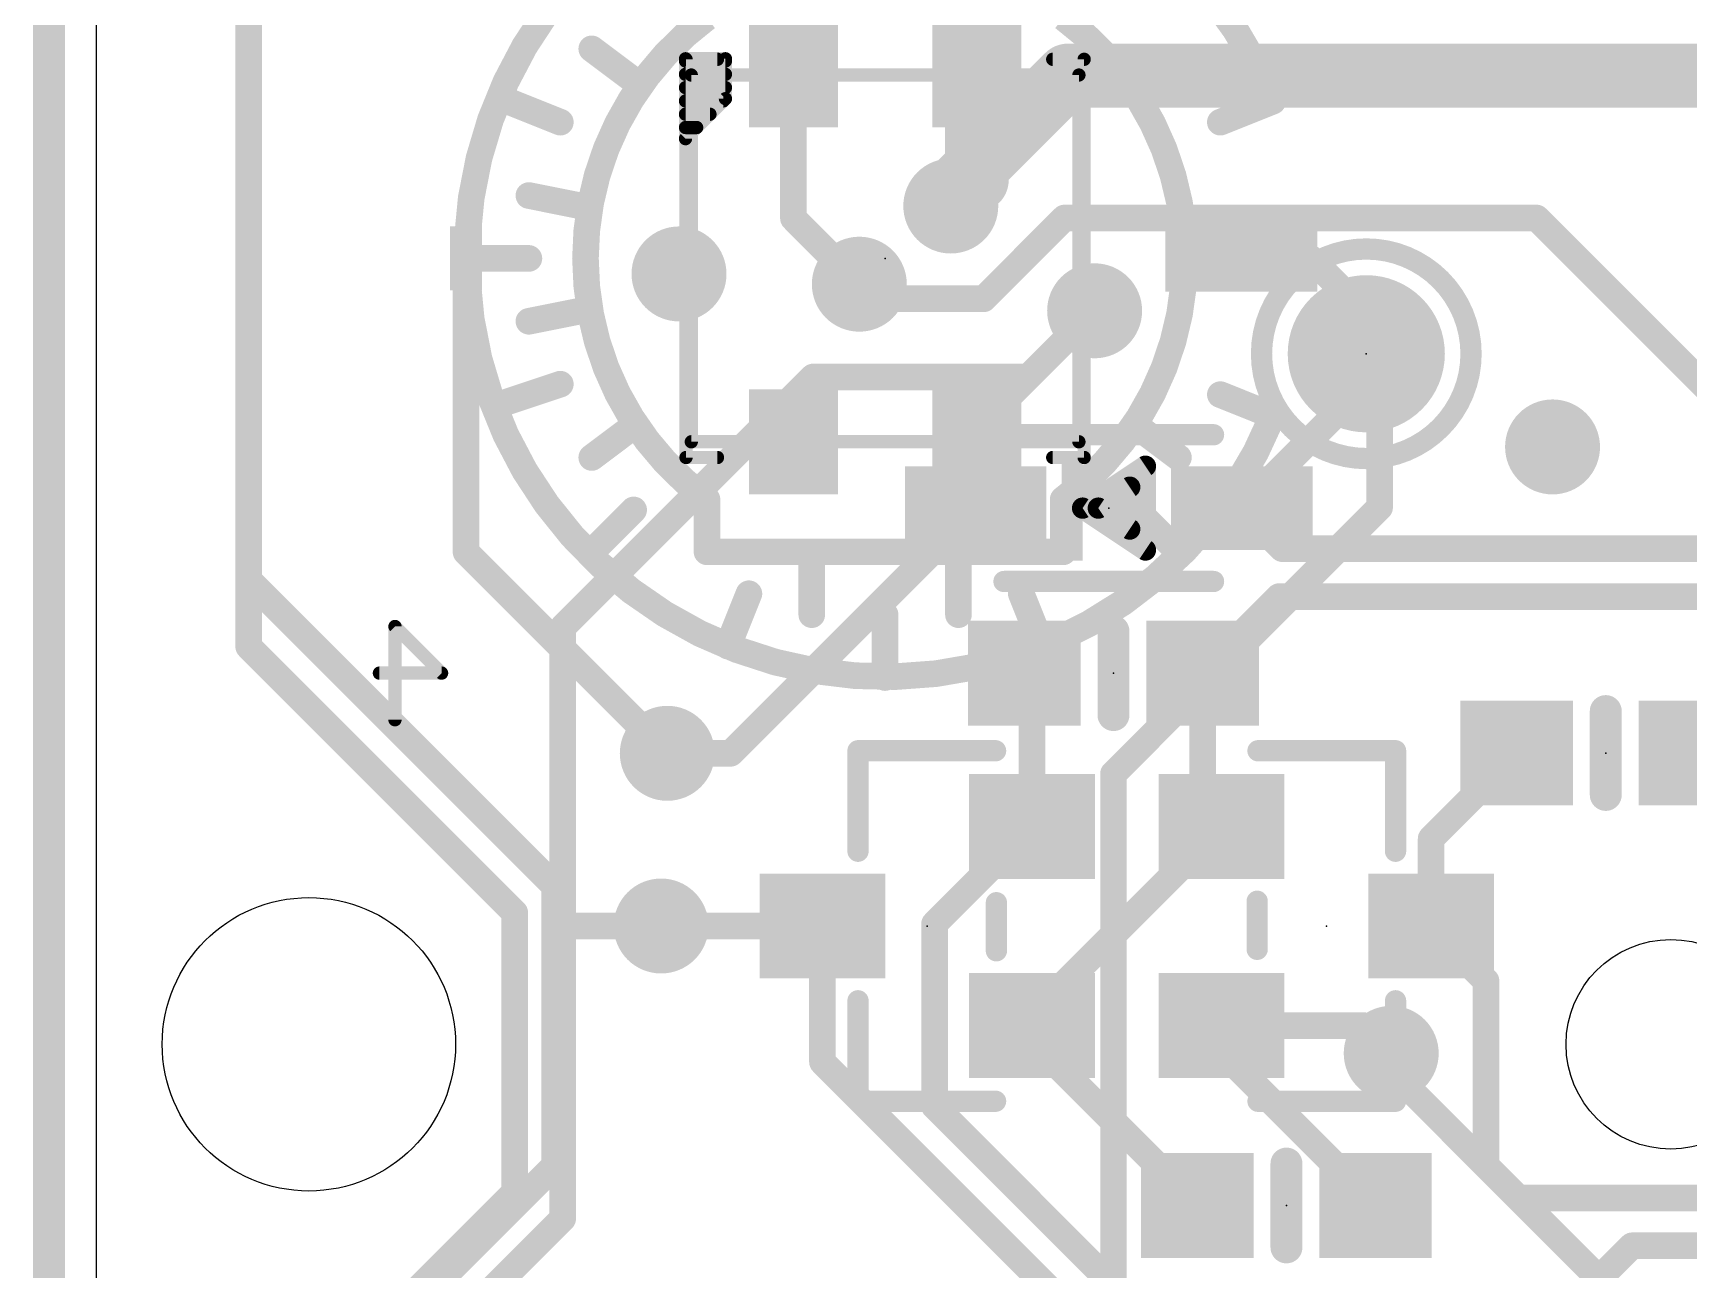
# Model space of a CAD drawing. Extents: x -30.6 to 30.6, y -30.6 to 30.6.
# Drawn here: x -30.63 to -14.83, y 12.85 to 24.65 of the extents above; entities that cross this region are included whole.
import ezdxf

# ---------------------------------------------------------------- set-up
doc = ezdxf.new("R2010")
doc.units = 0
for name, color, linetype in [('1', 12, 'CONTINUOUS'), ('16', 5, 'CONTINUOUS'), ('18', 110, 'CONTINUOUS'), ('20', 53, 'CONTINUOUS'), ('21', 40, 'CONTINUOUS'), ('22', 53, 'CONTINUOUS'), ('23', 40, 'CONTINUOUS'), ('24', 6, 'CONTINUOUS')]:
    doc.layers.add(name, color=color, linetype=linetype)

# ---------------------------------------------------------------- blocks, each defined once
blk = doc.blocks.new('RECT')
blk.add_solid([(-0.5, -0.5), (0.5, -0.5), (-0.5, 0.5), (0.5, 0.5)])
blk = doc.blocks.new('PIE')
at = {"const_width": 0.5}
blk.add_lwpolyline([(0, -0.25, 1), (0, 0.25, 1), (0, -0.25)], format="xyb", dxfattribs=at)
blk = doc.blocks.new('ROUNDV')
at = {"const_width": 0.5}
blk.add_lwpolyline([(0, -0.25, 1), (0, 0.25, 1), (0, -0.25)], format="xyb", dxfattribs=at)

msp = doc.modelspace()

# ---------------------------------------------------------------- linework, layer by layer
at = {"layer": '1'}
for points, const_width in [([(-30.48, 30.48), (-30.48, -30.48)], 0.3048), ([(-28.575, 18.796), (-28.575, 25.019)], 0.254), ([(-20.7551, 24.2449), (-21.873, 23.127)], 0.6096), ([(-20.7551, 24.2449), (-7.8873, 24.2449)], 0.6096), ([(-21.873, 23.127), (-21.873, 23)], 0.6096), ([(-20.7881, 22.8854), (-21.5589, 22.1146)], 0.254), ([(-16.2814, 22.8854), (-20.7881, 22.8854)], 0.254), ([(-14.605, 21.209), (-16.2814, 22.8854)], 0.254), ([(-22.6066, 22.1146), (-22.746, 22.254)], 0.254), ([(-21.5589, 22.1146), (-22.6066, 22.1146)], 0.254), ([(-21.1314, 21.3686), (-20.5, 22)], 0.254), ([(-18.161, 21.336), (-17.907, 21.59)], 0.254), ([(-23.1871, 21.3686), (-25.5778, 18.9779)], 0.254), ([(-21.1314, 21.3686), (-23.1871, 21.3686)], 0.254), ([(-18.161, 21.051), (-18.161, 21.336)], 0.254), ([(-19.095, 20.117), (-18.161, 21.051)], 0.254), ([(-21.635, 20.117), (-23.975, 17.777)], 0.254), ([(-18.708, 19.73), (-19.095, 20.117)], 0.254), ([(-12.745, 19.73), (-18.708, 19.73)], 0.254), ([(-18.7392, 19.2728), (-19.47, 18.542)], 0.254), ([(-12.9344, 19.2728), (-18.7392, 19.2728)], 0.254), ([(-25.5778, 18.9779), (-25.5778, 13.335)], 0.254), ([(-26.035, 16.256), (-28.575, 18.796)], 0.254), ([(-21.17, 18.548), (-21.17, 18.542)], 0.254), ([(-21.098, 18.476), (-21.17, 18.548)], 0.254), ([(-19.47, 17.261), (-19.47, 18.542)], 0.254), ([(-21.098, 17.079), (-21.098, 18.476)], 0.254), ([(-23.975, 17.777), (-24.579, 17.777)], 0.254), ([(-16.471, 17.78), (-17.288, 16.963)], 0.254), ([(-14.644, 17.653), (-14.771, 17.78)], 0.3048), ([(-19.288, 17.079), (-19.47, 17.261)], 0.254), ([(-22.0282, 16.1488), (-21.098, 17.079)], 0.254), ([(-19.288, 17.079), (-21.188, 15.179)], 0.254), ([(-17.288, 16.963), (-17.288, 16.129)], 0.254), ([(-26.035, 13.589), (-26.035, 16.256)], 0.254), ([(-24.638, 16.129), (-23.098, 16.129)], 0.254), ([(-23.098, 16.129), (-23.098, 14.8314)], 0.254), ([(-22.0282, 14.4082), (-22.0282, 16.1488)], 0.254), ([(-17.288, 16.129), (-16.764, 15.605)], 0.254), ([(-16.764, 15.605), (-16.764, 13.843)], 0.254), ([(-21.188, 15.179), (-21.098, 15.179)], 0.254), ([(-21.098, 15.179), (-21.098, 15.041)], 0.254), ([(-19.288, 15.179), (-19.288, 14.931)], 0.254), ([(-19.288, 15.179), (-17.934, 15.179)], 0.254), ([(-17.934, 15.179), (-17.669, 14.914)], 0.254), ([(-21.098, 15.041), (-19.519, 13.462)], 0.254), ([(-19.288, 14.931), (-17.819, 13.462)], 0.254), ([(-23.098, 14.8314), (-19.6966, 11.43)], 0.254), ([(-20.066, 12.446), (-22.0282, 14.4082)], 0.254), ([(-16.764, 13.843), (-14.986, 12.065)], 0.254), ([(-27.432, 12.192), (-26.035, 13.589)], 0.254), ([(-25.5778, 13.335), (-26.9748, 11.938)], 0.254)]:
    msp.add_lwpolyline(points, dxfattribs=dict(at, const_width=const_width))
for points, const_width in [([(-20.7551, 24.3973, 1), (-20.7551, 24.0925)], 0.3048), ([(-20.6474, 24.1371, 1), (-20.8629, 24.3526)], 0.3048), ([(-21.7206, 23.127, 1), (-22.0254, 23.127)], 0.3048), ([(-21.9808, 23.2348, 1), (-21.7652, 23.0192)], 0.3048), ([(-22.0254, 23, 1), (-21.7206, 23)], 0.3048), ([(-20.7881, 22.9489, 1), (-20.7881, 22.8219)], 0.127), ([(-20.7432, 22.8405, 1), (-20.833, 22.9303)], 0.127), ([(-16.2365, 22.9303, 1), (-16.3263, 22.8405)], 0.127), ([(-16.2814, 22.8219, 1), (-16.2814, 22.9489)], 0.127), ([(-22.7011, 22.2989, 1), (-22.7909, 22.2091)], 0.127), ([(-22.6066, 22.1781, 1), (-22.6066, 22.0511)], 0.127), ([(-22.6515, 22.0697, 1), (-22.5617, 22.1595)], 0.127), ([(-21.6038, 22.1595, 1), (-21.514, 22.0697)], 0.127), ([(-21.5589, 22.0511, 1), (-21.5589, 22.1781)], 0.127), ([(-20.4551, 21.9551, 1), (-20.5449, 22.0449)], 0.127), ([(-17.8621, 21.5451, 1), (-17.9519, 21.6349)], 0.127), ([(-23.1871, 21.4321, 1), (-23.1871, 21.3051)], 0.127), ([(-23.1422, 21.3237, 1), (-23.232, 21.4135)], 0.127), ([(-21.1314, 21.3051, 1), (-21.1314, 21.4321)], 0.127), ([(-21.1763, 21.4135, 1), (-21.0865, 21.3237)], 0.127), ([(-18.0975, 21.336, 1), (-18.2245, 21.336)], 0.127), ([(-18.2059, 21.3809, 1), (-18.1161, 21.2911)], 0.127), ([(-18.2245, 21.051, 1), (-18.0975, 21.051)], 0.127), ([(-18.1161, 21.0061, 1), (-18.2059, 21.0959)], 0.127), ([(-21.5901, 20.0721, 1), (-21.6799, 20.1619)], 0.127), ([(-19.0501, 20.1619, 1), (-19.1399, 20.0721)], 0.127), ([(-19.1399, 20.1619, 1), (-19.0501, 20.0721)], 0.127), ([(-18.708, 19.7935, 1), (-18.708, 19.6665)], 0.127), ([(-18.7529, 19.6851, 1), (-18.6631, 19.7749)], 0.127), ([(-18.7392, 19.3363, 1), (-18.7392, 19.2093)], 0.127), ([(-18.6943, 19.2279, 1), (-18.7841, 19.3177)], 0.127), ([(-25.5143, 18.9779, 1), (-25.6413, 18.9779)], 0.127), ([(-25.6227, 19.0228, 1), (-25.5329, 18.933)], 0.127), ([(-28.5301, 18.8409, 1), (-28.6199, 18.7511)], 0.127), ([(-28.6385, 18.796, 1), (-28.5115, 18.796)], 0.127), ([(-21.1065, 18.548, 1), (-21.2335, 18.548)], 0.127), ([(-21.1251, 18.5929, 1), (-21.2149, 18.5031)], 0.127), ([(-19.4065, 18.542, 1), (-19.5335, 18.542)], 0.127), ([(-19.5149, 18.5869, 1), (-19.4251, 18.4971)], 0.127), ([(-21.2335, 18.542, 1), (-21.1065, 18.542)], 0.127), ([(-21.0345, 18.476, 1), (-21.1615, 18.476)], 0.127), ([(-21.1429, 18.4311, 1), (-21.0531, 18.5209)], 0.127), ([(-24.579, 17.8405, 1), (-24.579, 17.7135)], 0.127), ([(-24.0199, 17.8219, 1), (-23.9301, 17.7321)], 0.127), ([(-23.975, 17.7135, 1), (-23.975, 17.8405)], 0.127), ([(-16.4261, 17.7351, 1), (-16.5159, 17.8249)], 0.127), ([(-14.7171, 17.8339, 1), (-14.8249, 17.7261)], 0.1524), ([(-19.4251, 17.3059, 1), (-19.5149, 17.2161)], 0.127), ([(-19.5335, 17.261, 1), (-19.4065, 17.261)], 0.127), ([(-21.1615, 17.079, 1), (-21.0345, 17.079)], 0.127), ([(-21.0531, 17.0341, 1), (-21.1429, 17.1239)], 0.127), ([(-19.2431, 17.0341, 1), (-19.3329, 17.1239)], 0.127), ([(-19.3329, 17.0341, 1), (-19.2431, 17.1239)], 0.127), ([(-17.2245, 16.963, 1), (-17.3515, 16.963)], 0.127), ([(-17.3329, 17.0079, 1), (-17.2431, 16.9181)], 0.127), ([(-25.9715, 16.256, 1), (-26.0985, 16.256)], 0.127), ([(-26.0799, 16.2111, 1), (-25.9901, 16.3009)], 0.127), ([(-24.638, 16.1925, 1), (-24.638, 16.0655)], 0.127), ([(-23.0345, 16.129, 1), (-23.1615, 16.129)], 0.127), ([(-23.098, 16.0655, 1), (-23.098, 16.1925)], 0.127), ([(-21.9647, 16.1488, 1), (-22.0917, 16.1488)], 0.127), ([(-22.0731, 16.1937, 1), (-21.9833, 16.1039)], 0.127), ([(-17.2431, 16.1739, 1), (-17.3329, 16.0841)], 0.127), ([(-17.3515, 16.129, 1), (-17.2245, 16.129)], 0.127), ([(-16.7005, 15.605, 1), (-16.8275, 15.605)], 0.127), ([(-16.8089, 15.5601, 1), (-16.7191, 15.6499)], 0.127), ([(-21.188, 15.2425, 1), (-21.188, 15.1155)], 0.127), ([(-21.2329, 15.2239, 1), (-21.1431, 15.1341)], 0.127), ([(-21.0345, 15.179, 1), (-21.1615, 15.179)], 0.127), ([(-21.098, 15.1155, 1), (-21.098, 15.2425)], 0.127), ([(-19.2245, 15.179, 1), (-19.3515, 15.179)], 0.127), ([(-19.288, 15.2425, 1), (-19.288, 15.1155)], 0.127), ([(-17.8891, 15.2239, 1), (-17.9789, 15.1341)], 0.127), ([(-17.934, 15.1155, 1), (-17.934, 15.2425)], 0.127), ([(-21.0531, 15.0859, 1), (-21.1429, 14.9961)], 0.127), ([(-21.1615, 15.041, 1), (-21.0345, 15.041)], 0.127), ([(-19.2431, 14.9759, 1), (-19.3329, 14.8861)], 0.127), ([(-17.7139, 14.8691, 1), (-17.6241, 14.9589)], 0.127), ([(-23.0531, 14.8763, 1), (-23.1429, 14.7865)], 0.127), ([(-23.1615, 14.8314, 1), (-23.0345, 14.8314)], 0.127), ([(-19.3515, 14.931, 1), (-19.2245, 14.931)], 0.127), ([(-21.9833, 14.4531, 1), (-22.0731, 14.3633)], 0.127), ([(-22.0917, 14.4082, 1), (-21.9647, 14.4082)], 0.127), ([(-16.7191, 13.8879, 1), (-16.8089, 13.7981)], 0.127), ([(-16.8275, 13.843, 1), (-16.7005, 13.843)], 0.127), ([(-26.0985, 13.589, 1), (-25.9715, 13.589)], 0.127), ([(-25.9901, 13.5441, 1), (-26.0799, 13.6339)], 0.127), ([(-25.5329, 13.2901, 1), (-25.6227, 13.3799)], 0.127), ([(-19.5639, 13.4171, 1), (-19.4741, 13.5069)], 0.127), ([(-17.8639, 13.4171, 1), (-17.7741, 13.5069)], 0.127), ([(-25.6413, 13.335, 1), (-25.5143, 13.335)], 0.127)]:
    msp.add_lwpolyline(points, format="xyb", dxfattribs=dict(at, const_width=const_width))
at = {"layer": '16'}
for points, const_width in [([(-30.48, 30.48), (-30.48, -30.48)], 0.3048), ([(-28.575, 25.019), (-28.575, 19.431)], 0.254), ([(-24.9, 24.2), (-25.3, 24.5)], 0.254), ([(-21.625, 24.25), (-21.625, 23.248)], 0.6096), ([(-20.1, 24.1), (-19.6, 24.4)], 0.254), ([(-23.375, 24.25), (-23.375, 22.883)], 0.254), ([(-26.1, 24), (-25.6, 23.8)], 0.254), ([(-18.8, 24), (-19.3, 23.8)], 0.254), ([(-21.625, 23.248), (-21.873, 23)], 0.6096), ([(-25.4, 23), (-25.9, 23.1)], 0.254), ([(-23.375, 22.883), (-22.746, 22.254)], 0.254), ([(-26.5, 22.5), (-25.9, 22.5)], 0.254), ([(-26.5, 19.698), (-26.5, 22.5)], 0.254), ([(-19.1, 22.5), (-18.436, 22.5)], 0.254), ([(-18.436, 22.5), (-17.78, 21.844)], 0.254), ([(-25.4, 22), (-25.9, 21.9)], 0.254), ([(-20.5, 22), (-21.625, 20.875)], 0.254), ([(-17.78, 21.844), (-17.78, 20.1225)], 0.254), ([(-26.2, 21.1), (-25.6, 21.3)], 0.254), ([(-18.8, 21), (-19.3, 21.2)], 0.254), ([(-24.9, 20.9), (-25.3, 20.6)], 0.254), ([(-20.1, 20.9), (-19.7, 20.6)], 0.254), ([(-21.625, 20.875), (-21.625, 20.75)], 0.254), ([(-24.2, 20.2), (-24.2, 19.7)], 0.254), ([(-20.8, 20.2), (-20.8, 19.7)], 0.254), ([(-17.78, 20.1225), (-20.32, 17.5825)], 0.254), ([(-25.3, 19.7), (-24.9, 20.1)], 0.254), ([(-19.7, 19.7), (-20.1, 20.1)], 0.254), ([(-24.579, 17.777), (-26.5, 19.698)], 0.254), ([(-24.2, 19.7), (-23.2, 19.7)], 0.254), ([(-23.2, 19.7), (-21.8, 19.7)], 0.254), ([(-23.2, 19.7), (-23.2, 19.1)], 0.254), ([(-21.8, 19.7), (-20.8, 19.7)], 0.254), ([(-21.8, 19.7), (-21.8, 19.1)], 0.254), ([(-28.575, 19.431), (-25.654, 16.51)], 0.254), ([(-24, 18.8), (-23.8, 19.3)], 0.254), ([(-21, 18.8), (-21.2, 19.3)], 0.254), ([(-22.5, 18.5), (-22.5, 19.1)], 0.254), ([(-20.32, 17.5825), (-20.32, 12.192)], 0.254), ([(-25.654, 16.002), (-25.654, 16.51)], 0.254), ([(-25.654, 16.002), (-25.527, 16.129)], 0.254), ([(-25.654, 13.843), (-25.654, 16.002)], 0.254), ([(-25.527, 16.129), (-24.638, 16.129)], 0.254), ([(-17.669, 14.748), (-17.669, 14.914)], 0.254), ([(-16.4556, 13.5346), (-17.669, 14.748)], 0.254), ([(-27.432, 12.065), (-25.654, 13.843)], 0.254), ([(-14.3465, 13.5346), (-16.4556, 13.5346)], 0.254), ([(-15.3706, 13.0774), (-16.256, 12.192)], 0.254), ([(-14.1571, 13.0774), (-15.3706, 13.0774)], 0.254)]:
    msp.add_lwpolyline(points, dxfattribs=dict(at, const_width=const_width))
for points, const_width in [([(-18.8, 24, 5.1283), (-18.8, 21)], 0.254), ([(-24.2, 24.8, 0.5044), (-24.2, 20.2)], 0.254), ([(-20.8, 20.2, 0.5044), (-20.8, 24.8)], 0.254), ([(-25.2619, 24.5508, 1), (-25.3381, 24.4492)], 0.127), ([(-21.4726, 24.25, 1), (-21.7774, 24.25)], 0.3048), ([(-19.5673, 24.3455, 1), (-19.6327, 24.4545)], 0.127), ([(-23.3115, 24.25, 1), (-23.4385, 24.25)], 0.127), ([(-24.9381, 24.1492, 1), (-24.8619, 24.2508)], 0.127), ([(-20.1327, 24.1545, 1), (-20.0673, 24.0455)], 0.127), ([(-26.0764, 24.059, 1), (-26.1236, 23.941)], 0.127), ([(-18.8588, 23.9761, 1), (-18.7412, 24.0239)], 0.127), ([(-18.7764, 23.941, 1), (-18.8236, 24.059)], 0.127), ([(-25.6236, 23.741, 1), (-25.5764, 23.859)], 0.127), ([(-19.3236, 23.859, 1), (-19.2764, 23.741)], 0.127), ([(-21.5172, 23.1402, 1), (-21.7328, 23.3558)], 0.3048), ([(-21.7774, 23.248, 1), (-21.4726, 23.248)], 0.3048), ([(-21.9808, 23.1078, 1), (-21.7652, 22.8922)], 0.3048), ([(-25.8875, 23.1623, 1), (-25.9125, 23.0377)], 0.127), ([(-25.4125, 22.9377, 1), (-25.3875, 23.0623)], 0.127), ([(-23.3301, 22.9279, 1), (-23.4199, 22.8381)], 0.127), ([(-23.4385, 22.883, 1), (-23.3115, 22.883)], 0.127), ([(-26.5, 22.5635, 1), (-26.5, 22.4365)], 0.127), ([(-26.4365, 22.5, 1), (-26.5635, 22.5)], 0.127), ([(-25.9, 22.4365, 1), (-25.9, 22.5635)], 0.127), ([(-19.1, 22.5635, 1), (-19.1, 22.4365)], 0.127), ([(-18.3911, 22.5449, 1), (-18.4809, 22.4551)], 0.127), ([(-18.436, 22.4365, 1), (-18.436, 22.5635)], 0.127), ([(-22.7909, 22.2091, 1), (-22.7011, 22.2989)], 0.127), ([(-25.3875, 21.9377, 1), (-25.4125, 22.0623)], 0.127), ([(-20.4551, 21.9551, 1), (-20.5449, 22.0449)], 0.127), ([(-25.9125, 21.9623, 1), (-25.8875, 21.8377)], 0.127), ([(-17.7165, 21.844, 1), (-17.8435, 21.844)], 0.127), ([(-17.8249, 21.7991, 1), (-17.7351, 21.8889)], 0.127), ([(-25.5799, 21.2398, 1), (-25.6201, 21.3602)], 0.127), ([(-26.2201, 21.1602, 1), (-26.1799, 21.0398)], 0.127), ([(-19.2764, 21.259, 1), (-19.3236, 21.141)], 0.127), ([(-24.8619, 20.8492, 1), (-24.9381, 20.9508)], 0.127), ([(-20.0619, 20.9508, 1), (-20.1381, 20.8492)], 0.127), ([(-18.7412, 20.9761, 1), (-18.8588, 21.0239)], 0.127), ([(-18.8236, 20.941, 1), (-18.7764, 21.059)], 0.127), ([(-21.5615, 20.875, 1), (-21.6885, 20.875)], 0.127), ([(-21.6699, 20.9199, 1), (-21.5801, 20.8301)], 0.127), ([(-25.3381, 20.6508, 1), (-25.2619, 20.5492)], 0.127), ([(-21.6885, 20.75, 1), (-21.5615, 20.75)], 0.127), ([(-19.7381, 20.5492, 1), (-19.6619, 20.6508)], 0.127), ([(-24.1365, 20.2, 1), (-24.2635, 20.2)], 0.127), ([(-24.2377, 20.1489, 1), (-24.1623, 20.2511)], 0.127), ([(-20.7365, 20.2, 1), (-20.8635, 20.2)], 0.127), ([(-20.8377, 20.2511, 1), (-20.7623, 20.1489)], 0.127), ([(-17.7351, 20.0776, 1), (-17.8249, 20.1674)], 0.127), ([(-24.8551, 20.0551, 1), (-24.9449, 20.1449)], 0.127), ([(-20.0551, 20.1449, 1), (-20.1449, 20.0551)], 0.127), ([(-17.8435, 20.1225, 1), (-17.7165, 20.1225)], 0.127), ([(-26.4551, 19.7429, 1), (-26.5449, 19.6531)], 0.127), ([(-26.5635, 19.698, 1), (-26.4365, 19.698)], 0.127), ([(-25.3449, 19.7449, 1), (-25.2551, 19.6551)], 0.127), ([(-24.2, 19.7635, 1), (-24.2, 19.6365)], 0.127), ([(-24.2635, 19.7, 1), (-24.1365, 19.7)], 0.127), ([(-23.2, 19.7635, 1), (-23.2, 19.6365)], 0.127), ([(-23.1365, 19.7, 1), (-23.2635, 19.7)], 0.127), ([(-23.2, 19.6365, 1), (-23.2, 19.7635)], 0.127), ([(-21.8, 19.7635, 1), (-21.8, 19.6365)], 0.127), ([(-21.7365, 19.7, 1), (-21.8635, 19.7)], 0.127), ([(-21.8, 19.6365, 1), (-21.8, 19.7635)], 0.127), ([(-20.8635, 19.7, 1), (-20.7365, 19.7)], 0.127), ([(-20.8, 19.6365, 1), (-20.8, 19.7635)], 0.127), ([(-19.7449, 19.6551, 1), (-19.6551, 19.7449)], 0.127), ([(-28.5301, 19.4759, 1), (-28.6199, 19.3861)], 0.127), ([(-28.6385, 19.431, 1), (-28.5115, 19.431)], 0.127), ([(-23.741, 19.2764, 1), (-23.859, 19.3236)], 0.127), ([(-21.141, 19.3236, 1), (-21.259, 19.2764)], 0.127), ([(-23.2635, 19.1, 1), (-23.1365, 19.1)], 0.127), ([(-22.4365, 19.1, 1), (-22.5635, 19.1)], 0.127), ([(-21.8635, 19.1, 1), (-21.7365, 19.1)], 0.127), ([(-24.059, 18.8236, 1), (-23.941, 18.7764)], 0.127), ([(-21.059, 18.7764, 1), (-20.941, 18.8236)], 0.127), ([(-22.5635, 18.5, 1), (-22.4365, 18.5)], 0.127), ([(-24.6239, 17.7321, 1), (-24.5341, 17.8219)], 0.127), ([(-20.2565, 17.5825, 1), (-20.3835, 17.5825)], 0.127), ([(-20.3649, 17.6274, 1), (-20.2751, 17.5376)], 0.127), ([(-25.5905, 16.51, 1), (-25.7175, 16.51)], 0.127), ([(-25.6989, 16.4651, 1), (-25.6091, 16.5549)], 0.127), ([(-25.5905, 16.002, 1), (-25.7175, 16.002)], 0.127), ([(-25.527, 16.1925, 1), (-25.527, 16.0655)], 0.127), ([(-25.4821, 16.0841, 1), (-25.5719, 16.1739)], 0.127), ([(-24.638, 16.0655, 1), (-24.638, 16.1925)], 0.127), ([(-25.6989, 16.0469, 1), (-25.6091, 15.9571)], 0.127), ([(-25.7175, 16.002, 1), (-25.5905, 16.002)], 0.127), ([(-17.6055, 14.914, 1), (-17.7325, 14.914)], 0.127), ([(-17.6241, 14.7929, 1), (-17.7139, 14.7031)], 0.127), ([(-17.7325, 14.748, 1), (-17.6055, 14.748)], 0.127), ([(-25.6091, 13.7981, 1), (-25.6989, 13.8879)], 0.127), ([(-25.7175, 13.843, 1), (-25.5905, 13.843)], 0.127), ([(-16.4556, 13.5981, 1), (-16.4556, 13.4711)], 0.127), ([(-16.5005, 13.4897, 1), (-16.4107, 13.5795)], 0.127), ([(-15.3706, 13.1409, 1), (-15.3706, 13.0139)], 0.127), ([(-15.3257, 13.0325, 1), (-15.4155, 13.1223)], 0.127)]:
    msp.add_lwpolyline(points, format="xyb", dxfattribs=dict(at, const_width=const_width))
at = {"layer": '20'}
msp.add_line((-30.028, -29.972), (-30.028, 30.028), dxfattribs=at)
for centre, radius in [((-28, 15), 1.4), ((-15, 15), 1)]:
    msp.add_circle(centre, radius, dxfattribs=at)
at = {"layer": '21'}
for points, const_width in [([(-17.907, 20.59, 1), (-17.907, 22.59, 1), (-17.907, 20.59)], 0.2032), ([(-21.365, 20.8678, 1), (-21.365, 20.7662)], 0.1016), ([(-19.365, 20.7662, 1), (-19.365, 20.8678)], 0.1016), ([(-19.9642, 20.517, 1), (-20.0658, 20.517)], 0.1016), ([(-19.9868, 20.4747, 1), (-20.0432, 20.5593)], 0.1016), ([(-20.1142, 20.317, 1), (-20.2158, 20.317)], 0.1016), ([(-20.1368, 20.2747, 1), (-20.1932, 20.3593)], 0.1016), ([(-20.5868, 20.1593, 1), (-20.6432, 20.0747)], 0.1016), ([(-20.6432, 20.1593, 1), (-20.5868, 20.0747)], 0.1016), ([(-20.4368, 20.1593, 1), (-20.4932, 20.0747)], 0.1016), ([(-20.4932, 20.1593, 1), (-20.4368, 20.0747)], 0.1016), ([(-20.4647, 20.1676, 1), (-20.4647, 20.066)], 0.1016), ([(-20.165, 20.066, 1), (-20.165, 20.1676)], 0.1016), ([(-20.2158, 19.917, 1), (-20.1142, 19.917)], 0.1016), ([(-20.1932, 19.8747, 1), (-20.1368, 19.9593)], 0.1016), ([(-20.0658, 19.717, 1), (-19.9642, 19.717)], 0.1016), ([(-20.0432, 19.6747, 1), (-19.9868, 19.7593)], 0.1016), ([(-21.365, 19.4678, 1), (-21.365, 19.3662)], 0.1016), ([(-19.365, 19.3662, 1), (-19.365, 19.4678)], 0.1016), ([(-20.2438, 18.942, 1), (-20.3962, 18.942)], 0.1524), ([(-20.3962, 18.142, 1), (-20.2438, 18.142)], 0.1524), ([(-15.5448, 18.18, 1), (-15.6972, 18.18)], 0.1524), ([(-22.7584, 17.8522, 1), (-22.7584, 17.7506)], 0.1016), ([(-22.7076, 17.8014, 1), (-22.8092, 17.8014)], 0.1016), ([(-21.4456, 17.7506, 1), (-21.4456, 17.8522)], 0.1016), ([(-18.9404, 17.8522, 1), (-18.9404, 17.7506)], 0.1016), ([(-17.5768, 17.8014, 1), (-17.6784, 17.8014)], 0.1016), ([(-17.6276, 17.7506, 1), (-17.6276, 17.8522)], 0.1016), ([(-15.6972, 17.38, 1), (-15.5448, 17.38)], 0.1524), ([(-22.8092, 16.8426, 1), (-22.7076, 16.8426)], 0.1016), ([(-17.6784, 16.8426, 1), (-17.5768, 16.8426)], 0.1016), ([(-21.3868, 16.3514, 1), (-21.4884, 16.3514)], 0.1016), ([(-18.8976, 16.3654, 1), (-18.9992, 16.3654)], 0.1016), ([(-21.4884, 15.8926, 1), (-21.3868, 15.8926)], 0.1016), ([(-18.9992, 15.9066, 1), (-18.8976, 15.9066)], 0.1016), ([(-22.7076, 15.4154, 1), (-22.8092, 15.4154)], 0.1016), ([(-17.5768, 15.4154, 1), (-17.6784, 15.4154)], 0.1016), ([(-22.7584, 14.5074, 1), (-22.7584, 14.4058)], 0.1016), ([(-21.4456, 14.4058, 1), (-21.4456, 14.5074)], 0.1016), ([(-18.9404, 14.5074, 1), (-18.9404, 14.4058)], 0.1016), ([(-17.6276, 14.4058, 1), (-17.6276, 14.5074)], 0.1016), ([(-22.8092, 14.4566, 1), (-22.7076, 14.4566)], 0.1016), ([(-17.6784, 14.4566, 1), (-17.5768, 14.4566)], 0.1016), ([(-18.5928, 13.862, 1), (-18.7452, 13.862)], 0.1524), ([(-18.7452, 13.062, 1), (-18.5928, 13.062)], 0.1524)]:
    msp.add_lwpolyline(points, format="xyb", dxfattribs=dict(at, const_width=const_width))
for points, const_width in [([(-21.365, 20.817), (-19.365, 20.817)], 0.2032), ([(-20.615, 20.117), (-20.015, 20.517)], 0.2032), ([(-20.015, 20.517), (-20.015, 19.717)], 0.2032), ([(-20.465, 20.117), (-20.165, 20.317)], 0.2032), ([(-20.165, 20.317), (-20.165, 19.917)], 0.2032), ([(-20.015, 19.717), (-20.615, 20.117)], 0.2032), ([(-20.165, 19.917), (-20.465, 20.117)], 0.2032), ([(-20.4647, 20.1168), (-20.165, 20.1168)], 0.2032), ([(-19.365, 19.417), (-21.365, 19.417)], 0.2032), ([(-20.32, 18.942), (-20.32, 18.142)], 0.3048), ([(-15.621, 18.18), (-15.621, 17.38)], 0.3048), ([(-22.7584, 17.8014), (-21.4456, 17.8014)], 0.2032), ([(-22.7584, 16.8426), (-22.7584, 17.8014)], 0.2032), ([(-18.9404, 17.8014), (-17.6276, 17.8014)], 0.2032), ([(-17.6276, 17.8014), (-17.6276, 16.8426)], 0.2032), ([(-21.4376, 16.3514), (-21.4376, 15.8926)], 0.2032), ([(-18.9484, 15.9066), (-18.9484, 16.3654)], 0.2032), ([(-22.7584, 14.4566), (-22.7584, 15.4154)], 0.2032), ([(-17.6276, 15.4154), (-17.6276, 14.4566)], 0.2032), ([(-21.4456, 14.4566), (-22.7584, 14.4566)], 0.2032), ([(-17.6276, 14.4566), (-18.9404, 14.4566)], 0.2032), ([(-18.669, 13.062), (-18.669, 13.862)], 0.3048)]:
    msp.add_lwpolyline(points, dxfattribs=dict(at, const_width=const_width))
at = {"layer": '22', "const_width": 0.127}
for points in [[(-24.405, 24.405), (-24.024, 24.405)], [(-24.405, 23.643), (-24.405, 24.405)], [(-24.405, 24.384), (-24.024, 24.384)], [(-24.1, 24.4), (-24.4, 24.4)], [(-24.4, 24.4), (-24.4, 20.6)], [(-24.024, 24.405), (-24.024, 24.024)], [(-20.9, 24.4), (-20.6, 24.4)], [(-20.6, 24.4), (-20.6, 20.6)], [(-24.405, 24.257), (-24.024, 24.257)], [(-24.405, 24.13), (-24.024, 24.13)], [(-24.35, 20.75), (-24.35, 24.25)], [(-24.35, 24.25), (-20.65, 24.25)], [(-20.65, 24.25), (-20.65, 20.75)], [(-24.024, 24.024), (-24.405, 23.643)], [(-24.405, 24.003), (-24.045, 24.003)], [(-24.405, 23.876), (-24.172, 23.876)], [(-24.405, 23.749), (-24.299, 23.749)], [(-20.65, 20.75), (-24.35, 20.75)], [(-24.4, 20.6), (-24.1, 20.6)], [(-20.6, 20.6), (-20.9, 20.6)], [(-27.1784, 18.0975), (-27.1784, 18.9873)], [(-27.1784, 18.9873), (-26.7335, 18.5424)], [(-26.7335, 18.5424), (-27.3267, 18.5424)]]:
    msp.add_lwpolyline(points, dxfattribs=at)
at = {"layer": '22', "const_width": 0.0635}
for points in [[(-24.405, 24.4367, 1), (-24.405, 24.3733)], [(-24.3733, 24.405, 1), (-24.4367, 24.405)], [(-24.405, 24.4157, 1), (-24.405, 24.3523)], [(-24.4, 24.4318, 1), (-24.4, 24.3683)], [(-24.3683, 24.4, 1), (-24.4318, 24.4)], [(-24.1, 24.3683, 1), (-24.1, 24.4318)], [(-23.9923, 24.405, 1), (-24.0557, 24.405)], [(-24.024, 24.3733, 1), (-24.024, 24.4367)], [(-24.024, 24.3523, 1), (-24.024, 24.4157)], [(-20.9, 24.4318, 1), (-20.9, 24.3683)], [(-20.5683, 24.4, 1), (-20.6318, 24.4)], [(-20.6, 24.3683, 1), (-20.6, 24.4318)], [(-24.405, 24.2888, 1), (-24.405, 24.2253)], [(-24.405, 24.1618, 1), (-24.405, 24.0983)], [(-24.3183, 24.25, 1), (-24.3818, 24.25)], [(-24.35, 24.2817, 1), (-24.35, 24.2183)], [(-24.024, 24.2253, 1), (-24.024, 24.2888)], [(-24.024, 24.0983, 1), (-24.024, 24.1618)], [(-20.6183, 24.25, 1), (-20.6818, 24.25)], [(-20.65, 24.2183, 1), (-20.65, 24.2817)], [(-24.405, 24.0347, 1), (-24.405, 23.9713)], [(-24.0557, 24.024, 1), (-23.9923, 24.024)], [(-24.0015, 24.0015, 1), (-24.0465, 24.0465)], [(-24.045, 23.9713, 1), (-24.045, 24.0347)], [(-24.405, 23.9078, 1), (-24.405, 23.8443)], [(-24.172, 23.8443, 1), (-24.172, 23.9078)], [(-24.405, 23.7808, 1), (-24.405, 23.7173)], [(-24.299, 23.7173, 1), (-24.299, 23.7808)], [(-24.4275, 23.6655, 1), (-24.3825, 23.6205)], [(-24.4367, 23.643, 1), (-24.3733, 23.643)], [(-24.35, 20.7817, 1), (-24.35, 20.7183)], [(-24.3818, 20.75, 1), (-24.3183, 20.75)], [(-20.6818, 20.75, 1), (-20.6183, 20.75)], [(-20.65, 20.7183, 1), (-20.65, 20.7817)], [(-24.4, 20.6318, 1), (-24.4, 20.5683)], [(-24.4318, 20.6, 1), (-24.3683, 20.6)], [(-24.1, 20.5683, 1), (-24.1, 20.6318)], [(-20.9, 20.6318, 1), (-20.9, 20.5683)], [(-20.6318, 20.6, 1), (-20.5683, 20.6)], [(-20.6, 20.5683, 1), (-20.6, 20.6318)], [(-27.1466, 18.9873, 1), (-27.2101, 18.9873)], [(-27.1559, 19.0097, 1), (-27.2008, 18.9648)], [(-27.3267, 18.5741, 1), (-27.3267, 18.5106)], [(-26.756, 18.5199, 1), (-26.711, 18.5648)], [(-26.7335, 18.5106, 1), (-26.7335, 18.5741)], [(-27.2101, 18.0975, 1), (-27.1466, 18.0975)]]:
    msp.add_lwpolyline(points, format="xyb", dxfattribs=at)
at = {"layer": '23'}
for p in [(-17.907, 21.59), (-20.365, 20.117), (-20.32, 18.542), (-15.621, 17.78), (-22.098, 16.129), (-18.288, 16.129), (-18.669, 13.462)]:
    msp.add_point(p, dxfattribs=at)
at = {"layer": '24'}
msp.add_point((-22.5, 22.5), dxfattribs=at)
msp.add_point((-22.5, 22.5), dxfattribs=at)

# ---------------------------------------------------------------- block references
at = {"layer": '1'}
for name, p, xscale, yscale in [('PIE', (-17.907, 21.59), 1.5, 1.5), ('RECT', (-21.635, 20.117), 1.35, 0.8), ('RECT', (-19.095, 20.117), 1.35, 0.8)]:
    msp.add_blockref(name, p, dxfattribs=dict(at, xscale=xscale, yscale=yscale))
at = {"layer": '1', "xscale": 1.075}
for p in [(-21.17, 18.542), (-19.47, 18.542), (-16.471, 17.78), (-14.771, 17.78)]:
    msp.add_blockref('RECT', p, dxfattribs=at)
at = {"layer": '1', "yscale": 1.2}
for p, rotation in [((-21.098, 17.079), 90), ((-19.288, 17.079), 270), ((-23.098, 16.129), 90), ((-17.288, 16.129), 270), ((-21.098, 15.179), 90), ((-19.288, 15.179), 270)]:
    msp.add_blockref('RECT', p, dxfattribs=dict(at, rotation=rotation))
at = {"layer": '1', "xscale": 1.075, "rotation": 180}
for p in [(-19.519, 13.462), (-17.819, 13.462)]:
    msp.add_blockref('RECT', p, dxfattribs=at)
at = {"layer": '16', "xscale": 0.85, "rotation": 180}
for p in [(-23.375, 24.25), (-21.625, 24.25), (-23.375, 20.75), (-21.625, 20.75)]:
    msp.add_blockref('RECT', p, dxfattribs=at)
at = {"layer": '16'}
for p, xscale, yscale, rotation in [((-26.5, 22.5), 0.6096, 0.3048, 90), ((-19.1, 22.5), 1.45, 0.635, 180)]:
    msp.add_blockref('RECT', p, dxfattribs=dict(at, xscale=xscale, yscale=yscale, rotation=rotation))
at = {"layer": '18', "xscale": 0.9064, "yscale": 0.9064}
for p in [(-21.873, 23), (-21.873, 23), (-24.4671, 22.352), (-24.4671, 22.352), (-22.746, 22.254), (-22.746, 22.254), (-20.5, 22), (-20.5, 22), (-16.129, 20.701), (-16.129, 20.701), (-24.579, 17.777), (-24.579, 17.777), (-24.638, 16.129), (-24.638, 16.129), (-17.669, 14.914), (-17.669, 14.914)]:
    msp.add_blockref('ROUNDV', p, dxfattribs=at)
at = {"layer": '21', "xscale": 0.2}
msp.add_blockref('RECT', (-20.715, 20.117), dxfattribs=at)

doc.saveas('drawing.dxf')
